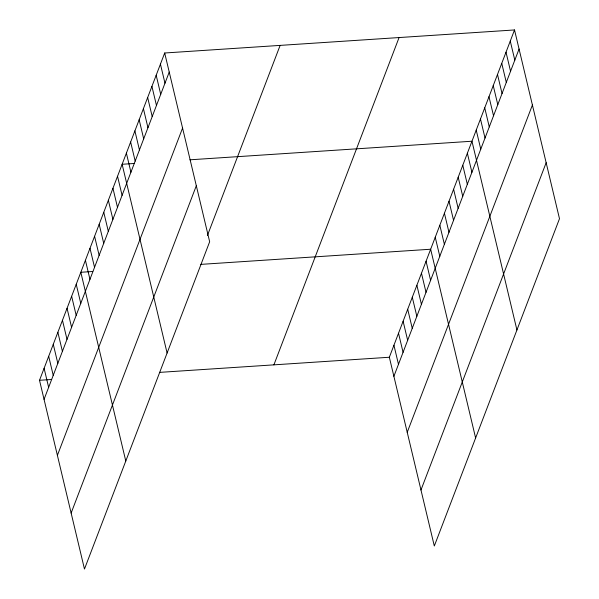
<?xml version="1.0" encoding="UTF-8"?>
<svg xmlns="http://www.w3.org/2000/svg" width="599" height="599" viewBox="0 0 599 599"><rect width="100%" height="100%" fill="white"/><g stroke="black" fill="none" stroke-linecap="round" stroke-linejoin="round"><path stroke-width="0.9" d="M164.688 52.997L209.657 241.749L84.474 569.05L39.512 380.29L164.688 52.997L514.526 29.95L559.488 218.71L434.312 546.003L389.343 357.251L514.526 29.95M44.049 399.361L169.232 72.067M57.392 455.36L182.575 128.059M71.139 513.051L196.315 185.757M207.411 235.534L280.137 45.389M273.9 364.851L399.076 37.557M393.887 376.322L519.063 49.021M407.23 432.313L532.406 105.02M420.97 490.012L546.153 162.711M134.041 163.49L122.129 164.276L167.099 353.036M189.928 159.806L471.96 141.229L516.93 329.989M92.733 271.497L80.82 272.283L125.79 461.043M200.77 264.384L430.651 249.236L475.621 437.996M39.512 380.29L51.417 379.511M159.461 372.391L389.343 357.251M510.266 41.076L514.811 60.147M506.013 52.203L510.558 71.281M501.752 63.337L506.297 82.407M497.499 74.463L502.044 93.534M493.239 85.59L497.784 104.66M488.986 96.716L493.531 115.787M484.733 107.85L489.271 126.921M480.473 118.976L485.018 138.047M476.22 130.103L480.765 149.173M467.37 153.232L471.915 172.302M462.78 165.234L467.325 184.305M458.19 177.237L462.735 196.307M453.6 189.232L458.145 208.31M449.01 201.234L453.555 220.305M444.421 213.237L448.965 232.307M439.831 225.239L444.376 244.31M435.241 237.241L439.786 256.312M426.061 261.239L430.606 280.31M421.471 273.241L426.016 292.312M416.882 285.244L421.426 304.314M412.292 297.246L416.837 316.317M407.702 309.241L412.247 328.319M403.112 321.244L407.657 340.314M398.522 333.246L403.067 352.317M393.932 345.249L398.477 364.319M160.435 64.123L164.972 83.194M156.174 75.249L160.719 94.32M151.921 86.376L156.466 105.446M147.661 97.51L152.206 116.58M143.408 108.636L147.953 127.707M139.155 119.763L143.693 138.833M134.895 130.889L139.44 149.96M130.642 142.023L135.179 161.094M126.382 153.149L130.926 172.22M117.539 176.278L122.084 195.349M112.949 188.281L117.494 207.351M108.359 200.276L112.904 219.346M103.769 212.278L108.314 231.349M99.179 224.281L103.724 243.351M94.59 236.283L99.135 255.354M90 248.286L94.545 267.356M85.41 260.28L89.955 279.351M76.23 284.285L80.775 303.356M71.64 296.288L76.185 315.359M67.051 308.29L71.595 327.361M62.461 320.285L67.006 339.356M57.871 332.288L62.408 351.358M53.281 344.29L57.818 363.361M48.691 356.293L53.229 375.363M44.101 368.295L48.639 387.366"/></g></svg>
